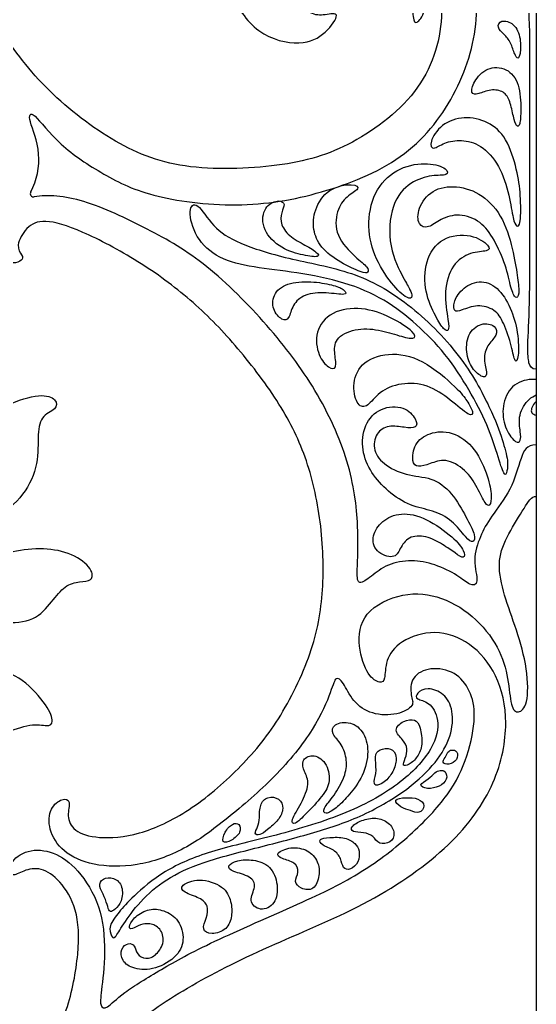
# Model space of a CAD drawing. Header units: millimetres. Extents: x 0 to 462, y -16 to 227.
# Drawn here: x 198.4 to 226.8, y 145.7 to 199.7 of the extents above; entities that cross this region are included whole.
import ezdxf

# ---------------------------------------------------------------- set-up
doc = ezdxf.new("R2010")
doc.units = ezdxf.units.MM
doc.header["$MEASUREMENT"] = 0
doc.layers.add('Layer 03', color=5, linetype='Continuous')

msp = doc.modelspace()

# ---------------------------------------------------------------- linework, layer by layer
at = {"layer": 'Layer 03'}
msp.add_line((226.757, 226.757), (226.757, 0), dxfattribs=at)
msp.add_arc((199.179, 190.147), 0.187, 150.4274, 280.9968, dxfattribs=at)
for points, knots in [([(199.017, 190.239), (199.367, 190.856), (199.653, 192.533), (198.821, 194.298), (199.05, 194.803), (200.514, 192.808), (203.015, 191.157), (205.579, 189.895), (210.682, 189.294), (215.263, 190.151), (219.818, 192.059), (222.589, 195.697), (223.802, 199.97), (223.109, 204.223), (220.768, 207.135), (217.678, 208.819), (213.967, 208.562), (210.77, 206.592), (209.785, 203.736), (209.757, 201.232), (211.379, 198.785), (213.94, 198.188), (215.249, 198.928), (216.084, 200.151), (215.145, 199.923), (214.38, 199.923), (213.555, 200.805), (213.811, 202.57), (215.035, 203.708), (217.055, 204.021), (219.018, 203.053), (219.929, 201.175), (219.986, 199.639), (220.157, 199.411), (220.697, 200.037), (220.754, 201.631), (219.957, 203.48), (218.535, 205.017), (216.258, 205.842), (214.039, 205.358), (212.616, 203.935), (212.389, 202.541), (212.161, 202.342), (211.848, 202.911), (212.161, 204.22), (213.072, 205.756), (215.177, 206.752), (218.079, 206.297), (220.845, 204.152), (221.946, 200.172), (220.718, 195.77), (216.614, 192.63), (212.836, 191.551), (207.17, 191.373), (203.454, 192.929), (199.616, 195.918), (197.112, 199.4), (195.73, 201.92), (195.111, 205.269), (195.211, 207.67), (196.211, 209.191), (197.23, 209.91), (198.251, 209.712), (198.872, 209.271), (199.073, 210.092), (198.006, 210.904), (196.545, 210.784), (195.224, 209.843), (193.91, 207.807), (193.67, 205.184), (193.963, 202.886), (194.012, 202.225), (193.67, 202.054), (192.863, 202.934), (190.687, 204.263), (188.173, 205.672), (182.828, 207.959), (179.573, 209.562), (176.92, 211.619), (174.771, 213.884), (173.785, 215.96), (173.346, 218.274), (173.667, 219.581), (174.481, 220.642), (175.911, 220.889), (176.972, 220.346), (176.972, 219.236), (176.701, 218.767), (177.638, 218.2), (179.118, 218.225), (180.164, 218.955), (180.666, 220.085), (181.09, 220.388), (181.255, 219.701), (182.146, 217.533), (184.347, 214.795), (187.081, 212.49), (189.332, 210.79), (192.008, 209.861), (194.46, 209.935), (196.103, 210.678), (196.882, 211.979), (196.765, 213.168), (196.059, 213.688), (195.576, 213.558), (195.854, 212.704), (195.501, 211.849), (194.182, 211.422), (191.931, 211.571), (189.112, 212.872), (186.323, 215.258), (184.18, 217.804), (182.27, 221.689), (181.789, 224.402), (181.755, 226.194), (181.768, 226.757)], [27.157249, 27.157249, 27.157249, 27.157249, 28.240608, 29.46668, 30.692752, 31.918824, 33.144896, 34.370968, 35.59704, 36.823112, 38.049184, 39.275256, 40.501328, 41.7274, 42.953472, 44.179544, 45.405616, 46.631688, 47.857759, 49.083831, 50.309903, 51.535975, 52.762047, 53.988119, 55.214191, 56.440263, 57.666335, 58.892407, 60.118479, 61.344551, 62.570623, 63.796695, 65.022767, 66.248839, 67.474911, 68.700983, 69.927055, 71.153127, 72.379199, 73.605271, 74.831343, 76.057415, 77.283487, 78.509559, 79.73563, 80.961702, 82.187774, 83.413846, 84.639918, 85.86599, 87.092062, 88.318134, 89.544206, 90.770278, 91.99635, 93.222422, 94.448494, 95.674566, 96.900638, 98.12671, 99.352782, 100.578854, 101.804926, 103.030998, 104.25707, 105.483142, 106.709214, 107.935286, 109.161358, 110.38743, 111.613501, 112.839573, 114.065645, 115.291717, 116.517789, 117.743861, 118.969933, 120.196005, 121.422077, 122.648149, 123.874221, 125.100293, 126.326365, 127.552437, 128.778509, 130.004581, 131.230653, 132.456725, 133.682797, 134.908869, 136.134941, 137.361013, 138.587085, 139.813157, 141.039229, 142.265301, 143.491372, 144.717444, 145.943516, 147.169588, 148.39566, 149.621732, 150.847804, 152.073876, 153.299948, 154.52602, 155.752092, 156.978164, 158.204236, 159.430308, 160.65638, 161.882452, 163.108524, 164.334596, 164.887867, 164.887867, 164.887867, 164.887867]), ([(226.757, 176.355), (226.225, 176.355), (225.929, 175.784), (225.421, 173.858), (224.215, 172.377), (223.672, 171.369), (223.244, 170.068), (223.651, 168.668), (223.115, 168.625), (222.515, 169.183), (221.186, 169.847), (219.921, 170.068), (218.57, 169.847), (217.67, 169.118), (216.984, 168.647), (216.89, 169.185), (217.054, 171.762), (216.6, 175.4), (214.739, 179.436), (212.121, 182.896), (208.613, 186.428), (205.496, 188.202), (201.846, 189.948), (199.935, 190.104), (199.215, 189.964)], [0, 0, 0, 0, 1.226072, 2.452144, 3.678216, 4.904288, 6.13036, 7.356432, 8.582504, 9.808576, 11.034648, 12.26072, 13.486792, 14.712864, 15.938936, 17.165007, 18.391079, 19.617151, 20.843223, 22.069295, 23.295367, 24.521439, 25.747511, 26.929363, 26.929363, 26.929363, 26.929363]), ([(197.808, 133.55), (197.458, 134.167), (197.172, 135.843), (198.004, 137.609), (197.775, 138.113), (196.311, 136.118), (193.81, 134.468), (191.246, 133.206), (186.143, 132.605), (181.563, 133.461), (177.007, 135.37), (174.236, 139.007), (173.023, 143.28), (173.716, 147.534), (176.057, 150.445), (179.147, 152.129), (182.858, 151.873), (186.055, 149.903), (187.04, 147.047), (187.068, 144.543), (185.446, 142.096), (182.885, 141.498), (181.576, 142.238), (180.741, 143.462), (181.68, 143.234), (182.445, 143.234), (183.27, 144.116), (183.014, 145.88), (181.79, 147.018), (179.77, 147.331), (177.807, 146.364), (176.896, 144.486), (176.839, 142.95), (176.668, 142.722), (176.128, 143.348), (176.071, 144.941), (176.868, 146.791), (178.29, 148.327), (180.567, 149.153), (182.786, 148.669), (184.209, 147.246), (184.436, 145.852), (184.664, 145.653), (184.977, 146.222), (184.664, 147.531), (183.753, 149.067), (181.648, 150.063), (178.746, 149.608), (175.98, 147.462), (174.879, 143.483), (176.107, 139.08), (180.211, 135.941), (183.989, 134.862), (189.655, 134.683), (193.372, 136.24), (197.209, 139.229), (199.713, 142.711), (201.095, 145.231), (201.714, 148.579), (201.614, 150.981), (200.614, 152.501), (199.595, 153.221), (198.574, 153.023), (197.953, 152.582), (197.753, 153.402), (198.819, 154.215), (200.28, 154.095), (201.601, 153.154), (202.915, 151.118), (203.156, 148.495), (202.862, 146.196), (202.813, 145.536), (203.156, 145.365), (203.962, 146.245), (206.138, 147.574), (208.652, 148.983), (213.997, 151.27), (217.252, 152.872), (219.905, 154.93), (222.054, 157.195), (223.04, 159.271), (223.479, 161.585), (223.158, 162.892), (222.344, 163.953), (220.914, 164.2), (219.853, 163.657), (219.853, 162.547), (220.124, 162.078), (219.187, 161.511), (217.707, 161.535), (216.661, 162.266), (216.159, 163.396), (215.735, 163.699), (215.57, 163.012), (214.679, 160.844), (212.478, 158.106), (209.744, 155.801), (207.493, 154.101), (204.817, 153.172), (202.365, 153.246), (200.722, 153.989), (199.943, 155.29), (200.06, 156.479), (200.766, 156.999), (201.249, 156.869), (200.971, 156.014), (201.324, 155.16), (202.643, 154.732), (204.894, 154.882), (207.713, 156.183), (210.502, 158.568), (212.645, 161.115), (214.555, 165), (215.144, 168.32), (215.019, 172.168), (214.18, 175.797), (212.673, 178.756), (210.229, 181.94), (207.84, 184.358), (204.963, 186.477), (201.671, 188.207), (199.669, 188.798), (198.763, 188.334), (198.158, 187.243), (198.593, 186.742), (198.593, 186.481), (198.049, 186.264), (197.394, 186.547), (197.113, 187.605), (197.256, 188.341), (197.408, 188.65)], [24.746345, 24.746345, 24.746345, 24.746345, 25.829704, 27.055776, 28.281848, 29.50792, 30.733992, 31.960064, 33.186136, 34.412207, 35.638279, 36.864351, 38.090423, 39.316495, 40.542567, 41.768639, 42.994711, 44.220783, 45.446855, 46.672927, 47.898999, 49.125071, 50.351143, 51.577215, 52.803287, 54.029359, 55.255431, 56.481503, 57.707575, 58.933647, 60.159719, 61.385791, 62.611863, 63.837935, 65.064007, 66.290079, 67.516151, 68.742223, 69.968294, 71.194366, 72.420438, 73.64651, 74.872582, 76.098654, 77.324726, 78.550798, 79.77687, 81.002942, 82.229014, 83.455086, 84.681158, 85.90723, 87.133302, 88.359374, 89.585446, 90.811518, 92.03759, 93.263662, 94.489734, 95.715806, 96.941878, 98.16795, 99.394022, 100.620094, 101.846166, 103.072238, 104.29831, 105.524381, 106.750453, 107.976525, 109.202597, 110.428669, 111.654741, 112.880813, 114.106885, 115.332957, 116.559029, 117.785101, 119.011173, 120.237245, 121.463317, 122.689389, 123.915461, 125.141533, 126.367605, 127.593677, 128.819749, 130.045821, 131.271893, 132.497965, 133.724037, 134.950109, 136.176181, 137.402253, 138.628325, 139.854397, 141.080468, 142.30654, 143.532612, 144.758684, 145.984756, 147.210828, 148.4369, 149.662972, 150.889044, 152.115116, 153.341188, 154.56726, 155.793332, 157.019404, 158.245476, 159.471548, 160.69762, 161.923692, 163.149764, 164.375836, 165.601908, 166.82798, 168.054052, 169.280124, 170.506196, 171.732268, 172.95834, 174.184412, 175.410484, 176.636555, 177.862627, 179.088699, 180.314771, 181.217562, 181.217562, 181.217562, 181.217562]), ([(226.757, 179.94), (226.631, 179.953), (226.109, 179.957), (225.242, 179.556), (224.83, 178.32), (225.056, 177.168), (225.674, 176.385), (225.921, 176.591), (225.907, 176.852), (225.876, 177.089), (225.846, 177.325), (225.736, 178.012), (226.237, 178.807), (226.627, 179.049), (226.757, 179.112)], [3.058941, 3.058941, 3.058941, 3.058941, 3.243285, 3.783833, 4.32438, 4.864928, 5.405475, 5.946023, 6.48657, 6.48657, 6.48657, 7.027118, 7.567665, 7.84864, 7.84864, 7.84864, 7.84864]), ([(226.757, 178.745), (226.72, 178.714), (226.52, 178.514), (226.398, 178.118), (226.65, 178.013), (226.757, 177.988)], [1.8483698, 1.8483698, 1.8483698, 1.8483698, 1.9276393, 2.3131671, 2.5250165, 2.5250165, 2.5250165, 2.5250165]), ([(199.625, 132.225), (199.676, 132.213), (200.347, 132.082), (201.339, 132.458), (202.051, 133.34), (201.795, 133.966), (201.112, 133.682), (200.186, 133.541), (198.937, 133.996), (198.626, 135.895), (199.628, 138.323), (201.058, 141.662), (204.299, 144.39), (207.665, 146.714), (212.256, 148.976), (217.726, 151.175), (222.281, 154.386), (224.664, 157.815), (225.287, 161.228), (224.668, 163.818), (223.165, 165.594), (221.194, 166.284), (219.215, 165.63), (218.451, 164.525), (218.476, 163.417), (218.224, 163.269), (217.51, 163.614), (216.936, 165.265), (217.126, 167.211), (219.476, 168.345), (221.586, 168.098), (223.555, 166.866), (224.872, 165.018), (225.266, 163.294), (225.365, 161.816), (225.833, 161.594), (226.35, 162.185), (226.252, 164.353), (225.583, 166.483), (224.89, 168.376), (224.595, 170.068), (225.185, 171.448), (226.172, 173.006), (226.481, 173.533), (226.757, 173.533)], [183.853834, 183.853834, 183.853834, 183.853834, 183.952034, 185.178106, 186.404178, 187.63025, 188.856322, 190.082394, 191.308466, 192.534538, 193.76061, 194.986682, 196.212754, 197.438826, 198.664898, 199.89097, 201.117042, 202.343114, 203.569186, 204.795258, 206.02133, 207.247402, 208.473474, 209.699545, 210.925617, 212.151689, 213.377761, 214.603833, 215.829905, 217.055977, 218.282049, 219.508121, 220.734193, 221.960265, 223.186337, 224.412409, 225.638481, 226.864553, 228.090625, 229.316697, 230.542769, 231.768841, 232.994913, 234.220985, 234.220985, 234.220985, 234.220985])]:
    msp.add_open_spline(points, degree=3, knots=knots, dxfattribs=at)
for points in [[(226.757, 180.514), (226.471, 180.514), (226.333, 180.822), (226.256, 181.567), (226.405, 184.009), (226.402, 187.371), (226.39, 192.297), (226.421, 198.008), (226.364, 201.051), (226.053, 201.736), (226.095, 202.109), (226.406, 202.213), (226.757, 202.213)], [(225.864, 197.835), (225.897, 198.023), (225.936, 198.641), (225.562, 199.529), (224.772, 199.706), (224.575, 199.253), (224.989, 198.917), (225.364, 198.444), (225.581, 197.733), (225.739, 197.516), (225.831, 197.648), (225.864, 197.835)], [(225.906, 194.796), (225.906, 195.186), (225.867, 196.213), (225.165, 197.071), (224.034, 197.129), (223.274, 196.252), (223.137, 195.609), (223.547, 195.57), (224.248, 195.901), (225.009, 195.765), (225.321, 195.258), (225.498, 194.328), (225.674, 193.782), (225.867, 193.871), (225.906, 194.405), (225.906, 194.796)], [(225.241, 190.061), (225.123, 190.572), (224.775, 191.751), (223.695, 192.869), (222.652, 193.13), (221.665, 192.962), (221.088, 192.496), (220.846, 192.906), (221.516, 193.986), (222.801, 194.433), (224.123, 194.117), (225.148, 193.26), (225.725, 191.379), (225.911, 190.112), (225.911, 188.38), (225.67, 188.3), (225.484, 188.689), (225.359, 189.551), (225.241, 190.061)], [(219.435, 185.586), (219.227, 185.971), (218.609, 187.149), (218.754, 189.67), (219.857, 190.827), (221.076, 191.192), (221.942, 191.105), (221.913, 191.509), (220.903, 191.884), (219.229, 191.653), (217.901, 190.47), (217.439, 188.565), (217.786, 186.747), (218.825, 185.13), (219.765, 184.282), (219.981, 184.497), (219.855, 184.839), (219.643, 185.201), (219.435, 185.586)], [(216.803, 186.714), (216.491, 187.004), (215.678, 187.833), (215.78, 189.255), (216.338, 190.016), (217.125, 190.422), (216.795, 190.727), (215.298, 190.473), (214.536, 189.229), (214.485, 188.163), (214.866, 187.199), (216.008, 186.336), (217.252, 185.777), (217.554, 185.786), (217.554, 186.09), (217.116, 186.423), (216.803, 186.714)], [(225.485, 186.918), (225.361, 187.481), (225, 188.824), (223.825, 190.148), (222.37, 190.633), (220.99, 190.41), (220.225, 189.328), (220.244, 188.376), (220.841, 188.227), (221.475, 188.749), (222.52, 189.104), (223.751, 188.638), (224.441, 187.668), (225.112, 186.194), (225.355, 184.907), (225.635, 184.31), (225.84, 184.59), (225.746, 185.448), (225.61, 186.356), (225.485, 186.918)], [(224.161, 178.465), (223.79, 179.246), (222.707, 181.267), (219.711, 184.264), (216.75, 185.925), (212.991, 186.566), (210.334, 187.427), (208.98, 188.298), (208.125, 189.775), (207.62, 189.347), (208.009, 187.715), (209.291, 186.549), (211.196, 186.083), (213.566, 185.849), (216.287, 185.305), (218.464, 184.372), (220.213, 182.973), (221.787, 181.411), (223.097, 179.352), (224.107, 177.48), (224.706, 175.534), (225.043, 174.561), (225.155, 174.898), (225.23, 175.422), (224.931, 176.582), (224.532, 177.684), (224.161, 178.465)], [(213.958, 187.378), (213.67, 187.539), (213.061, 187.877), (212.655, 188.639), (212.832, 189.274), (213.01, 189.655), (212.502, 189.832), (211.741, 189.35), (211.69, 188.131), (212.756, 187.09), (214.033, 186.737), (214.889, 186.633), (214.787, 186.913), (214.246, 187.217), (213.958, 187.378)], [(221.91, 183.256), (221.858, 183.62), (221.648, 184.794), (222.12, 186.304), (223.158, 186.964), (224.164, 186.964), (224.259, 187.248), (223.252, 187.971), (221.522, 187.814), (220.61, 186.461), (220.61, 184.731), (221.248, 183.34), (221.706, 182.626), (221.963, 182.607), (221.963, 182.891), (221.91, 183.256)], [(214.546, 185.294), (214.122, 185.327), (213.175, 185.31), (212.311, 184.727), (212.235, 183.762), (212.844, 183.152), (213.2, 183.229), (213.352, 184.041), (214.012, 184.65), (215.231, 184.752), (216.424, 184.523), (216.272, 184.879), (215.713, 185.107), (214.969, 185.26), (214.546, 185.294)], [(225.712, 182.518), (225.642, 182.987), (225.385, 183.897), (224.65, 185.07), (223.618, 185.455), (222.603, 184.912), (222.183, 184.142), (222.235, 183.635), (222.603, 183.722), (223.53, 184.09), (224.51, 183.81), (224.965, 183.11), (225.438, 181.71), (225.578, 180.8), (225.805, 181.08), (225.782, 182.048), (225.712, 182.518)], [(218.101, 182.654), (217.683, 182.731), (216.781, 182.782), (215.657, 182.194), (215.683, 181.326), (215.836, 180.509), (215.376, 180.534), (214.789, 181.198), (214.559, 182.578), (215.478, 183.727), (217.19, 183.957), (218.799, 183.395), (220.153, 182.501), (220.127, 182.118), (219.284, 182.322), (218.518, 182.578), (218.101, 182.654)], [(224.019, 180.376), (223.997, 180.581), (223.809, 181.189), (224.124, 181.92), (224.622, 182.368), (224.573, 182.916), (223.726, 183.116), (222.929, 182.451), (222.896, 181.272), (223.261, 180.442), (223.942, 179.961), (224.041, 180.171), (224.019, 180.376)], [(222.275, 179.561), (221.866, 179.955), (220.494, 181.155), (218.6, 181.482), (217.034, 180.874), (216.636, 179.565), (216.94, 178.443), (217.501, 178.396), (218.086, 179.284), (219.325, 179.799), (220.798, 179.705), (222.061, 178.84), (223.159, 177.858), (223.347, 178.115), (222.949, 178.793), (222.684, 179.167), (222.275, 179.561)], [(197.071, 172.247), (197.461, 172.557), (198.526, 173.372), (199.449, 175.119), (199.399, 176.841), (199.524, 177.964), (200.472, 178.288), (200.472, 178.878), (199.624, 179.202), (197.677, 178.628), (196.019, 177.48), (195.228, 175.783), (195.028, 173.762), (195.228, 171.541), (195.048, 170.246), (195.643, 170.494), (196.189, 171.512), (196.682, 171.937), (197.071, 172.247)], [(222.971, 172.277), (222.775, 172.648), (222.257, 173.612), (221.186, 174.576), (219.793, 174.63), (218.427, 175.192), (217.757, 176.049), (217.945, 177.04), (218.641, 177.469), (219.552, 177.308), (220.221, 177.255), (220.221, 177.737), (219.552, 178.513), (218.186, 178.46), (217.275, 177.496), (217.141, 176.049), (217.677, 174.817), (218.588, 173.799), (219.847, 172.969), (221.105, 172.782), (222.15, 172.246), (222.927, 171.201), (223.328, 170.934), (223.436, 171.389), (223.168, 171.907), (222.971, 172.277)], [(224.056, 174.658), (223.91, 175.108), (223.471, 176.21), (222.122, 177.171), (220.857, 177.053), (220.031, 176.446), (219.913, 175.366), (220.234, 175.13), (220.908, 175.299), (221.734, 175.67), (222.915, 175.012), (223.539, 174.001), (223.977, 173.056), (224.213, 172.972), (224.348, 173.511), (224.202, 174.209), (224.056, 174.658)], [(222.114, 171.312), (221.757, 171.624), (220.702, 172.404), (219.29, 172.696), (218.267, 172.209), (217.707, 171.381), (217.877, 170.456), (218.997, 170.068), (219.265, 170.651), (219.704, 171.357), (220.702, 171.405), (221.651, 170.894), (222.333, 170.407), (222.82, 170.068), (222.845, 170.529), (222.471, 171), (222.114, 171.312)], [(194.349, 166.243), (194.494, 166.6), (194.873, 167.391), (195.343, 168.529), (196.382, 169.864), (198.019, 170.582), (199.735, 170.72), (201.328, 170.439), (202.459, 169.529), (202.41, 168.866), (201.722, 168.89), (200.886, 168.669), (200.198, 167.784), (199.264, 166.654), (197.494, 166.58), (195.995, 166.654), (194.865, 165.744), (194.275, 164.639), (194.004, 164.884), (194.004, 165.253), (194.204, 165.887), (194.349, 166.243)], [(191.169, 161.781), (191.513, 162.093), (192.209, 162.789), (193.626, 164.007), (195.167, 164.354), (196.956, 164.205), (198.59, 163.589), (200.014, 161.991), (200.289, 161.091), (199.989, 160.892), (199.065, 161.116), (197.541, 160.517), (195.943, 159.992), (193.745, 160.592), (192.063, 161.118), (190.839, 160.644), (190.273, 160.417), (190.148, 160.917), (190.826, 161.469), (191.169, 161.781)], [(204.71, 151.63), (205.113, 152.011), (206.282, 153.022), (208.809, 154.098), (212.114, 154.811), (216.258, 156.022), (219.346, 157.695), (221.211, 159.73), (221.483, 161.358), (220.872, 162.308), (220.126, 162.376), (220.16, 162.749), (220.771, 163.088), (221.72, 162.749), (222.229, 161.833), (222.127, 160.375), (221.313, 158.95), (219.821, 157.492), (217.277, 155.965), (214.631, 155.083), (211.531, 154.281), (208.322, 153.47), (206.396, 152.558), (204.977, 151.308), (204.031, 149.99), (203.625, 149.247), (203.456, 149.348), (203.254, 149.956), (203.862, 150.734), (204.307, 151.248), (204.71, 151.63)], [(216.414, 157.091), (216.649, 157.358), (217.189, 158.008), (217.617, 159.413), (217.355, 160.603), (216.593, 161.221), (215.594, 161.079), (215.499, 160.484), (216.094, 159.984), (216.403, 159.056), (216.284, 158.174), (215.671, 157.083), (214.998, 156.379), (215.147, 156.033), (215.776, 156.406), (216.178, 156.824), (216.414, 157.091)], [(220.222, 159.262), (220.35, 159.446), (220.542, 159.885), (220.398, 160.935), (220.131, 161.327), (219.472, 161.265), (218.875, 160.709), (219.472, 160.173), (219.719, 159.7), (219.582, 159.146), (219.374, 158.711), (219.773, 158.779), (220.094, 159.077), (220.222, 159.262)], [(218.55, 157.993), (218.723, 158.159), (219.01, 158.602), (219.127, 159.307), (218.834, 159.756), (218.11, 159.678), (217.855, 159.307), (218.032, 158.505), (217.797, 157.8), (217.973, 157.605), (218.377, 157.826), (218.55, 157.993)], [(221.909, 159.495), (221.856, 159.417), (221.765, 159.187), (221.545, 158.93), (221.939, 158.763), (222.464, 159.065), (222.447, 159.583), (222.084, 159.652), (221.963, 159.572), (221.909, 159.495)], [(214.156, 156.157), (214.42, 156.429), (215.074, 157.113), (215.494, 157.883), (215.26, 159.003), (214.444, 159.446), (213.837, 159.05), (214.024, 158.443), (214.35, 157.813), (213.884, 156.693), (213.231, 155.69), (213.487, 155.48), (213.892, 155.884), (214.156, 156.157)], [(221.186, 158.361), (221.087, 158.278), (220.885, 158.025), (220.233, 157.686), (220.765, 157.455), (221.458, 157.597), (221.92, 158.005), (221.777, 158.503), (221.476, 158.52), (221.284, 158.444), (221.186, 158.361)], [(212.017, 155.26), (212.195, 155.402), (212.652, 155.773), (212.93, 156.437), (212.695, 156.993), (211.988, 157.1), (211.561, 156.629), (211.582, 155.88), (211.496, 155.388), (211.24, 155.003), (211.582, 154.917), (211.839, 155.117), (212.017, 155.26)], [(220.258, 156.927), (220.068, 157.003), (219.596, 157.02), (218.843, 156.934), (219.318, 156.438), (219.874, 156.312), (220.329, 156.084), (220.734, 156.565), (220.447, 156.851), (220.258, 156.927)], [(210.027, 154.675), (210.217, 154.783), (210.59, 155.099), (210.482, 155.616), (210.095, 155.616), (209.643, 155.142), (209.449, 154.453), (209.836, 154.568), (210.027, 154.675)], [(218.632, 155.615), (218.452, 155.766), (217.967, 155.95), (217.139, 155.774), (216.562, 155.423), (216.612, 155.097), (217.315, 155.122), (217.817, 154.921), (218.093, 154.419), (218.795, 154.519), (219.046, 155.046), (218.812, 155.465), (218.632, 155.615)], [(216.794, 154.485), (216.666, 154.605), (216.303, 154.853), (215.361, 154.828), (214.791, 154.754), (214.965, 154.382), (215.683, 154.159), (216.055, 153.688), (216.129, 153.093), (216.551, 153.019), (217.046, 153.44), (217.071, 154.134), (216.922, 154.365), (216.794, 154.485)], [(214.74, 153.493), (214.634, 153.73), (214.26, 154.169), (213.283, 154.34), (212.38, 153.949), (212.77, 153.632), (213.552, 153.485), (213.771, 152.924), (213.43, 152.387), (213.82, 151.996), (214.577, 151.874), (214.895, 152.753), (214.846, 153.257), (214.74, 153.493)], [(212.53, 152.22), (212.486, 152.582), (212.209, 153.314), (211.208, 153.632), (210.329, 153.583), (209.743, 153.266), (210.036, 152.948), (211.135, 152.704), (211.428, 152.142), (210.915, 151.337), (211.598, 150.726), (212.477, 151.141), (212.575, 151.858), (212.53, 152.22)], [(203.665, 150.904), (203.776, 151.001), (204.03, 151.267), (204.103, 152.173), (203.595, 152.663), (202.924, 152.609), (202.725, 152.155), (203.087, 151.575), (203.251, 150.977), (203.359, 150.687), (203.553, 150.807), (203.665, 150.904)], [(209.986, 151.31), (209.917, 151.586), (209.657, 152.171), (208.219, 152.634), (207.196, 152.195), (207.342, 151.805), (208.341, 151.513), (208.78, 151.099), (208.682, 150.392), (208.366, 149.759), (208.902, 149.442), (209.828, 149.759), (210.071, 150.514), (210.055, 151.034), (209.986, 151.31)], [(206.093, 149.791), (206.238, 149.619), (206.391, 149.105), (205.938, 148.348), (205.313, 148.099), (204.814, 148.411), (204.751, 148.911), (204.377, 149.077), (203.939, 148.744), (203.981, 148.036), (204.647, 147.578), (205.834, 147.536), (207.146, 148.307), (207.5, 149.327), (207.104, 150.451), (206.188, 150.888), (205.438, 150.93), (204.626, 150.41), (204.356, 149.868), (204.543, 149.764), (205.043, 150.056), (205.522, 150.139), (205.948, 149.963), (206.093, 149.791)]]:
    msp.add_open_spline(points, degree=3, dxfattribs=at)

doc.saveas('drawing.dxf')
